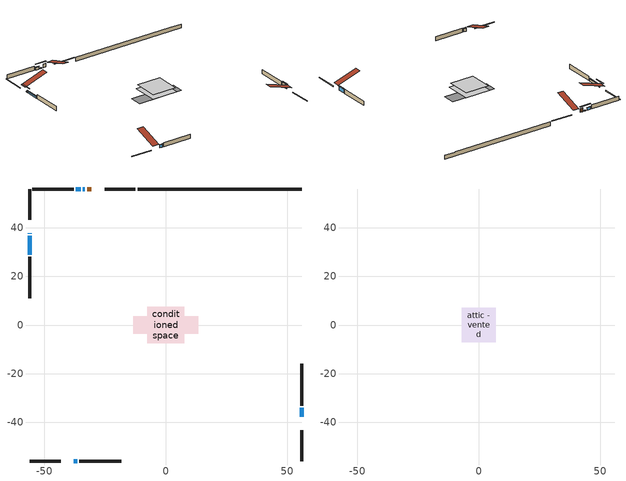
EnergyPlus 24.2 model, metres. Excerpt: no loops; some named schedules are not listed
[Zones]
conditioned space
 floor outside (Floor1 construction): -0.53,-0.53 -0.53,0.53 0.53,0.53 0.53,-0.53 z0.54
 floor adiabatic (AdiabaticFloorConstruction): -7.55,-7.55 -7.55,7.55 7.55,7.55 7.55,-7.55 z0.54
 floor foundation (Slab1 construction): -13.39,-3.53 -13.39,3.53 13.39,3.53 13.39,-3.53 z-1.78
 wall outside (RimJoist1 construction): -12.53,56.06 -25.22,56.06 / -56.06,-56.06 -43.38,-56.06 / -56.06,56.06 -56.06,43.38 / 56.06,-56.06 56.06,-43.38 z0.54:0.84
 wall outside (AdiabaticWallConstruction 1): -30.7,56.06 -32.41,56.06 z0.54:2.57
 wall outside (AdiabaticWallConstruction): 56.06,-37.89 56.06,-34.13 z0.54:3.02; -33.33,56.06 -34.16,56.06 z0.54:0.9; -56.06,37.9 -56.06,37.62 z0.54:0.91; -35.08,56.06 -37.07,56.06 z0.54:1.85; -37.9,-56.06 -36.49,-56.06 z0.54:2.39; -56.06,36.69 -56.06,29.04 z0.54:1.66
 wall outside (Wall1 construction): -38,56.06 -55.13,56.06 / -35.56,-56.06 -18.43,-56.06 / -56.06,28.11 -56.06,10.97 / 56.06,-33.2 56.06,-16.06 z0.54:2.98
 wall foundation (FoundationWall1 construction): -11.6,56.06,-1.78 -11.6,56.06,0.54 49.3,56.06,0.54 49.3,56.06,0.48 56.06,56.06,0.48 56.06,56.06,-1.78
 window (WindowConstruction): 56.06,-37.89 56.06,-34.13 z0.54:3.02
 window (WindowConstruction 4): -33.33,56.06 -34.16,56.06 z0.54:0.9
 window (WindowConstruction 5): -56.06,37.89 -56.06,37.62 z0.54:0.9
 window (WindowConstruction 1): -35.09,56.06 -37.07,56.06 z0.54:1.85
 window (WindowConstruction 2): -37.89,-56.06 -36.49,-56.06 z0.54:2.39
 window (WindowConstruction 3): -56.06,36.69 -56.06,29.04 z0.54:1.66
 door (Door): -30.7,56.06 -32.4,56.06 z0.54:2.57
 ceiling adiabatic (AdiabaticFloorConstruction): 7.55,-7.55 7.55,7.55 -7.55,7.55 -7.55,-7.55 z0.54
attic - vented
 floor to conditioned space (Floor2 construction Reversed): -7.06,-7.06 -7.06,7.06 7.06,7.06 7.06,-7.06 z2.98
 roof outside (Roof1 construction): -29.77,56.06,2.98 -29.77,42.31,7.56 -26.15,42.31,7.56 -26.15,56.06,2.98; -38.82,-56.06,2.98 -38.82,-42.31,7.56 -42.45,-42.31,7.56 -42.45,-56.06,2.98; -56.06,38.82,2.98 -42.31,38.82,7.56 -42.31,42.45,7.56 -56.06,42.45,2.98; 56.06,-38.82,2.98 42.31,-38.82,7.56 42.31,-42.45,7.56 56.06,-42.45,2.98
shading: 56.06,-33.93 56.06,-38.1 56.47,-38.1 56.47,-33.93 z3.23; -37.1,56.06 -30.39,56.06 -30.39,56.47 -37.1,56.47 z3.84; -56.06,34.68 -56.06,40.84 -56.47,40.84 -56.47,34.68 z3.84; -37.27,56.06 -34.88,56.06 -34.88,56.47 -37.27,56.47 z2.05; -36.29,-56.06 -38.1,-56.06 -38.1,-56.47 -36.29,-56.47 z2.59; -56.06,28.83 -56.06,36.89 -56.47,36.89 -56.47,28.83 z1.86
[Building]
Building 1: Terrain=Suburbs
[Site:Location]
Winnipeg Intl AP_MB: Latitude {deg}=49.91; Longitude {deg}=-97.24; Time Zone {hr}=-6; Elevation {m}=239; Keep Site Location Information=Yes
[Site:GroundTemperature:Shallow]
-2.46526, -5.11642, -5.32873, -4.07063, 0.979979, 6.00706, 10.3653, 13.1261, 13.3606, 11.1152, 6.8681, 1.99523
[Site:WaterMainsTemperature]
Calculation Method=Schedule; Temperature Schedule=mains temperature schedule
[Material] Roughness=Rough; Thermal Absorptance=0.9
Name | Thickness {m} | Conductivity {W/m-K} | Density {kg/m3} | Specific Heat {J/kg-K} | Solar Absorptance | Visible Absorptance
asphalt or fiberglass shingles | 0.00635 | 0.162714 | 1121.4 | 1465.45 | 0.84 | 0.84
ceiling loosefill ins | 0.338667 | 0.0480833 | 16.02 | 1046.75 | 0.7 | 0.7
ceiling stud and cavity | 0.1397 | 0.404776 | 65.682 | 1177.47 | 0.7 | 0.7
concrete 4.0 in. | 0.1016 | 1.803125 | 2242.8 | 837.4 | 0.7 | 0.7
concrete 8.0 in. | 0.2032 | 1.803125 | 2242.8 | 837.4 | 0.7 | 0.7
door material | 0.04445 | 0.0451087 | 512.64 | 1214.23 | 0.7 | 0.7
exterior vertical ins | 0.0460229 | 0.029427 | 32.04 | 1214.23 | 0.7 | 0.7
floor covering | 0.0127 | 0.0433444 | 54.468 | 1339.84 | 0.6 | 0.6
floor rigid ins; rim joist rigid ins; wall rigid ins | 0.051816 | 0.029427 | 32.04 | 1214.23 | 0.7 | 0.7
floor rigid ins 1; wall rigid ins 1 | 0.512978 | 0.029427 | 32.04 | 1214.23 | 0.7 | 0.7
floor stud and cavity | 0.1397 | 0.0852911 | 92.3553 | 1139.71 | 0.7 | 0.7
floor stud and cavity 1 | 0.1397 | 1.75129 | 37.0049 | 1207.88 | 0.7 | 0.7
furniture material conditioned space 1 | 0.1524 | 0.115458 | 640.8 | 1214.23 | 0.6 | 0.6
gypsum board | 0.0127 | 0.160291 | 801 | 837.4 | 0.6 | 0.6
gypsum board 1 | 0.0127 | 0.160291 | 801 | 837.4 | 0.7 | 0.7
osb sheathing 0.5 in. | 0.0127 | 0.115458 | 512.64 | 1214.23 | 0.7 | 0.7
osb sheathing 0.75 in. | 0.01905 | 0.115458 | 512.64 | 1214.23 | 0.7 | 0.7
osb sheathing 2.0 in. | 0.0508 | 0.115458 | 512.64 | 1214.23 | 0.7 | 0.7
rim joist stud and cavity | 0.0508 | 0.0402046 | 125.044 | 1163.47 | 0.6 | 0.6
wall stud and cavity | 0.1397 | 0.138462 | 139.0536 | 1170.24 | 0.7 | 0.7
wall stud and cavity 1 | 0.0889 | 0.380278 | 52.3479 | 1209.89 | 0.7 | 0.7
wall stud and cavity 2 | 0.0889 | 0.391764 | 83.0341 | 1211.67 | 0.7 | 0.7
wood siding | 0.0254 | 0.102417 | 544.68 | 1172.36 | 0.4 | 0.4
wood siding 1; wood siding 2; wood siding 3 | 0.0254 | 0.102417 | 544.68 | 1172.36 | 0.7 | 0.7
[WindowMaterial:SimpleGlazingSystem]
Name | U-Factor {W/m2-K} | Solar Heat Gain Coefficient
WindowMaterial | 1.65173 | 0.59
WindowMaterial 1 | 1.8181 | 0.56
WindowMaterial 2 | 1.71703 | 0.58
WindowMaterial 3 | 1.8726 | 0.54
WindowMaterial 4 | 3.250655 | 0.43
[Construction]
AdiabaticFloorConstruction: floor stud and cavity 1, floor rigid ins 1, osb sheathing 0.75 in., floor covering
AdiabaticWallConstruction: wood siding 2, wall rigid ins 1, wall stud and cavity 1, gypsum board
AdiabaticWallConstruction 1: wood siding 3, wall rigid ins 1, wall stud and cavity 1, gypsum board
Door: door material
Floor1 construction: floor stud and cavity, floor rigid ins, osb sheathing 0.75 in., floor covering
Floor2 construction Reversed: gypsum board, ceiling stud and cavity, ceiling loosefill ins
FoundationWall1 construction: concrete 8.0 in., gypsum board 1
furniture construction conditioned space 1: furniture material conditioned space 1
PartitionWallConstruction: gypsum board, wall stud and cavity 2, gypsum board
RimJoist1 construction: wood siding 1, rim joist rigid ins, osb sheathing 2.0 in., rim joist stud and cavity
Roof1 construction: asphalt or fiberglass shingles
Slab1 construction: concrete 4.0 in.
Wall1 construction: wood siding, wall rigid ins, osb sheathing 0.5 in., wall stud and cavity, gypsum board
WindowConstruction: WindowMaterial
WindowConstruction 1: WindowMaterial 1
WindowConstruction 2: WindowMaterial 2
WindowConstruction 3: WindowMaterial 3
WindowConstruction 4; WindowConstruction 5: WindowMaterial 4
[Zone] Multiplier=1; Part of Total Floor Area=Yes
Name | Volume {m3}
attic - vented | 148.367
conditioned space | 1042.2
[Space]
Name | Zone | Volume {m3}
attic - vented 1 | attic - vented | 148.367
conditioned space 1 | conditioned space | 1042.2
[ZoneInfiltration:EffectiveLeakageArea]
infil attic - vented 1: Zone or Space=attic - vented 1; Schedule=Always On Discrete; Effective Air Leakage Area {cm2}=6645.67; Stack Coefficient=0.000318781; Wind Coefficient=1.20633e-05
[ZoneMixing]
whole house fan mix: Zone or Space=attic - vented; Schedule=Always On Continuous; Design Flow Rate Calculation Method=Flow/Zone; Design Flow Rate {m3/s}=0; Source Zone or Space=conditioned space
[SurfaceProperty:ExposedFoundationPerimeter]
Slab1: Exposed Perimeter Calculation Method=TotalExposedPerimeter; Total Exposed Perimeter {m}=67.665
[InternalMass] Zone or ZoneList=conditioned space; Space or SpaceList=conditioned space 1
Name | Construction | Surface Area {m2}
furniture mass conditioned space 1 | furniture construction conditioned space 1 | 167.188
partition wall mass | PartitionWallConstruction | 417.971
[Lights]
interior lighting: Zone or ZoneList or Space or SpaceList=conditioned space 1; Schedule=interior lighting schedule; Design Level Calculation Method=LightingLevel; Lighting Level {W}=343.2; Return Air Fraction=0; Fraction Radiant=0.6; Fraction Visible=0.2; Fraction Replaceable=1
[People]
occupants: Zone or ZoneList or Space or SpaceList=conditioned space 1; Number of People Schedule=occupants schedule; Number of People Calculation Method=People; Number of People=3; Fraction Radiant=0.314171; Sensible Heat Fraction=0.56303; Activity Level Schedule=occupants activity schedule; Carbon Dioxide Generation Rate {m3/s-W}=0; Enable ASHRAE 55 Comfort Warnings=No; Mean Radiant Temperature Calculation Type=EnclosureAveraged
[ElectricEquipment] Zone or ZoneList or Space or SpaceList=conditioned space 1; Design Level Calculation Method=EquipmentLevel
Name | Schedule | Design Level {W} | Fraction Latent | Fraction Radiant | Fraction Lost
clothes dryer | clothes dryer schedule | 140.772 | 0.015 | 0.081 | 0.85
clothes washer | clothes washer schedule | 32.1985 | 0.03 | 0.162 | 0.7
cooking range | cooking range schedule | 215.147 | 0.08 | 0.432 | 0.2
dishwasher | dishwasher schedule | 66.8632 | 0.3 | 0.18 | 0.4
fridge | fridge schedule | 72.9452 | 0 | 0.6 | 0
mech vent house fan | mech vent house fan schedule | 21.2 | 0 | 0 | 1
mech vent house fan cfis | mech vent house fan cfis schedule | 0 | 0 | 0 | 0
misc plug loads | misc plug loads schedule | 494.7 | 0.045 | 0.513 | 0.1
whole house fan | Always On Discrete | 0 | 0 | 0 | 1
[OtherEquipment] Zone or ZoneList or Space or SpaceList=conditioned space 1; Design Level Calculation Method=EquipmentLevel
Name | Fuel Type | Schedule | Design Level {W} | Fraction Latent | Fraction Radiant | Fraction Lost
clothes dryer 1 | Electricity | clothes dryer schedule | 0 | 0.015 | 0.081 | 0.85
cooking range 1 | Electricity | cooking range schedule | 0 | 0.08 | 0.432 | 0.2
general water use latent | None | general water use schedule | 62.594 | 1 | 0 | 0
general water use sensible | None | general water use schedule | -61.6891 | 0 | 0.6 | 0
mech vent house fan latent load | None | Always On Discrete | 0 | 1 | 0 | 0
mech vent house fan sensible load | None | Always On Discrete | 0 | 0 | 0 | 0
water heater energy adjustment1 | NaturalGas | Always On Discrete | 0.01 | 0 | 0 | 1
[ZoneInfiltration:DesignFlowRate] Zone or ZoneList or Space or SpaceList=conditioned space 1; Schedule=Always On Discrete; Design Flow Rate Calculation Method=Flow/Zone; Design Flow Rate {m3/s}=0
infil flow; natural vent flow; whole house fan flow
[AvailabilityManager:Scheduled]
central ac and furnace airloop Availability Manager: Schedule=Always On Discrete
[Foundation:Kiva]
Foundation Kiva 1: Initial Indoor Air Temperature {C}=21; Wall Height Above Grade {m}=0.539984; Wall Depth Below Slab {m}=0.2032; Custom Block Material Name 1=exterior vertical ins; Custom Block Depth 1 {m}=2.31999; Custom Block X Position 1 {m}=0.2159; Custom Block Z Position 1 {m}=0
[Foundation:Kiva:Settings]
Soil Conductivity {W/m-K}=0.849921; Soil Density {kg/m3}=1842.3; Soil Specific Heat {J/kg-K}=418.7; Ground Solar Absorptivity=0.9; Ground Thermal Absorptivity=0.9; Ground Surface Roughness {m}=0.03; Far-Field Width {m}=40; Deep-Ground Boundary Condition=ZeroFlux; Deep-Ground Depth {m}=40; Minimum Cell Dimension {m}=0.2; Maximum Cell Growth Coefficient=3; Simulation Timestep=Timestep
[Exterior:Lights]
exterior lighting: Schedule=exterior lighting schedule; Design Level {W}=75.6
[EnergyManagementSystem:GlobalVariable]
central_ac_and_furnace_airloop_Fan_RTF
infil_program_Qfan
infil_program_Qinf
natural_vent_program_Qnv
natural_vent_program_Qwhf
[EnergyManagementSystem:Sensor]
Name | Output:Variable or Output:Meter Index Key | Output:Variable or Output:Meter
airflow_gain | infil flow | Infiltration Sensible Heat Gain Energy
airflow_gain_1 | natural vent flow | Infiltration Sensible Heat Gain Energy
airflow_gain_2 | whole house fan flow | Infiltration Sensible Heat Gain Energy
airflow_loss | infil flow | Infiltration Sensible Heat Loss Energy
airflow_loss_1 | natural vent flow | Infiltration Sensible Heat Loss Energy
airflow_loss_2 | whole house fan flow | Infiltration Sensible Heat Loss Energy
clg_load_cond |  | Cooling:EnergyTransfer:Zone:CONDITIONED SPACE
clg_sp_s; clg_sp_s_1 | cooling setpoint | Schedule Value
clothes_dryer_exhaust_0_sch_s | clothes dryer exhaust 0 schedule | Schedule Value
cool_season | cooling season schedule | Schedule Value
htg_load_cond |  | Heating:EnergyTransfer:Zone:CONDITIONED SPACE
htg_sp_s; htg_sp_s_1 | heating setpoint | Schedule Value
ig_ee_conv | clothes dryer | Electric Equipment Convective Heating Energy
ig_ee_conv_2 | cooking range | Electric Equipment Convective Heating Energy
ig_ee_conv_4 | fridge | Electric Equipment Convective Heating Energy
ig_ee_conv_5 | misc plug loads | Electric Equipment Convective Heating Energy
ig_ee_conv_6 | whole house fan | Electric Equipment Convective Heating Energy
ig_ee_rad | clothes dryer | Electric Equipment Radiant Heating Energy
ig_ee_rad_2 | cooking range | Electric Equipment Radiant Heating Energy
ig_ee_rad_4 | fridge | Electric Equipment Radiant Heating Energy
ig_ee_rad_5 | misc plug loads | Electric Equipment Radiant Heating Energy
ig_ee_rad_6 | whole house fan | Electric Equipment Radiant Heating Energy
ig_lgt_conv | interior lighting | Lights Convective Heating Energy
ig_lgt_rad | interior lighting | Lights Radiant Heating Energy
ig_lgt_vis | interior lighting | Lights Visible Radiation Heating Energy
ig_oe_conv | clothes dryer 1 | Other Equipment Convective Heating Energy
ig_oe_conv_1 | cooking range 1 | Other Equipment Convective Heating Energy
ig_oe_conv_2 | general water use latent | Other Equipment Convective Heating Energy
ig_oe_conv_3 | general water use sensible | Other Equipment Convective Heating Energy
ig_oe_conv_4 | water heater energy adjustment1 | Other Equipment Convective Heating Energy
ig_oe_rad | clothes dryer 1 | Other Equipment Radiant Heating Energy
ig_oe_rad_1 | cooking range 1 | Other Equipment Radiant Heating Energy
ig_oe_rad_2 | general water use latent | Other Equipment Radiant Heating Energy
ig_oe_rad_3 | general water use sensible | Other Equipment Radiant Heating Energy
ig_oe_rad_4 | water heater energy adjustment1 | Other Equipment Radiant Heating Energy
ig_ppl_conv | occupants | People Convective Heating Energy
ig_ppl_rad | occupants | People Radiant Heating Energy
im_conv | furniture mass conditioned space 1 | Surface Inside Face Convection Heat Gain Energy
im_conv_1 | partition wall mass | Surface Inside Face Convection Heat Gain Energy
im_ig | furniture mass conditioned space 1 | Surface Inside Face Internal Gains Radiation Heat Gain Energy
im_ig_1 | partition wall mass | Surface Inside Face Internal Gains Radiation Heat Gain Energy
im_lgt | furniture mass conditioned space 1 | Surface Inside Face Lights Radiation Heat Gain Energy
im_lgt_1 | partition wall mass | Surface Inside Face Lights Radiation Heat Gain Energy
im_sol | furniture mass conditioned space 1 | Surface Inside Face Solar Radiation Heat Gain Energy
im_sol_1 | partition wall mass | Surface Inside Face Solar Radiation Heat Gain Energy
im_surf | furniture mass conditioned space 1 | Surface Inside Face Net Surface Thermal Radiation Heat Gain Energy
im_surf_1 | partition wall mass | Surface Inside Face Net Surface Thermal Radiation Heat Gain Energy
mv_conv | mech vent house fan | Electric Equipment Convective Heating Energy
mv_conv_1 | mech vent house fan cfis | Electric Equipment Convective Heating Energy
mv_conv_2 | mech vent house fan latent load | Other Equipment Convective Heating Energy
mv_conv_3 | mech vent house fan sensible load | Other Equipment Convective Heating Energy
mv_rad | mech vent house fan | Electric Equipment Radiant Heating Energy
mv_rad_1 | mech vent house fan cfis | Electric Equipment Radiant Heating Energy
mv_rad_2 | mech vent house fan latent load | Other Equipment Radiant Heating Energy
mv_rad_3 | mech vent house fan sensible load | Other Equipment Radiant Heating Energy
natural_vent_s | natural vent schedule | Schedule Value
out_pb_s |  | Site Outdoor Air Barometric Pressure
out_wt_s |  | Site Outdoor Air Humidity Ratio
site_vw_s |  | Site Wind Speed
ss_back_out | Window1 | Surface Window Shortwave from Zone Back Out Window Heat Transfer Rate
ss_back_out_1 | Window15 | Surface Window Shortwave from Zone Back Out Window Heat Transfer Rate
ss_back_out_2 | Window18 | Surface Window Shortwave from Zone Back Out Window Heat Transfer Rate
ss_back_out_3 | Window3 | Surface Window Shortwave from Zone Back Out Window Heat Transfer Rate
ss_back_out_4 | Window5 | Surface Window Shortwave from Zone Back Out Window Heat Transfer Rate
ss_back_out_5 | Window6 | Surface Window Shortwave from Zone Back Out Window Heat Transfer Rate
ss_conv | Door1 | Surface Inside Face Convection Heat Gain Energy
ss_conv_1 | Window1 | Surface Inside Face Convection Heat Gain Energy
ss_conv_2 | Window15 | Surface Inside Face Convection Heat Gain Energy
ss_conv_3 | Window18 | Surface Inside Face Convection Heat Gain Energy
ss_conv_4 | Window3 | Surface Inside Face Convection Heat Gain Energy
ss_conv_5 | Window5 | Surface Inside Face Convection Heat Gain Energy
ss_conv_6 | Window6 | Surface Inside Face Convection Heat Gain Energy
ss_ig | Door1 | Surface Inside Face Internal Gains Radiation Heat Gain Energy
ss_ig_1 | Window1 | Surface Inside Face Internal Gains Radiation Heat Gain Energy
ss_ig_2 | Window15 | Surface Inside Face Internal Gains Radiation Heat Gain Energy
ss_ig_3 | Window18 | Surface Inside Face Internal Gains Radiation Heat Gain Energy
ss_ig_4 | Window3 | Surface Inside Face Internal Gains Radiation Heat Gain Energy
ss_ig_5 | Window5 | Surface Inside Face Internal Gains Radiation Heat Gain Energy
ss_ig_6 | Window6 | Surface Inside Face Internal Gains Radiation Heat Gain Energy
ss_lgt | Door1 | Surface Inside Face Lights Radiation Heat Gain Energy
ss_sol | Door1 | Surface Inside Face Solar Radiation Heat Gain Energy
ss_surf | Door1 | Surface Inside Face Net Surface Thermal Radiation Heat Gain Energy
ss_surf_1 | Window1 | Surface Inside Face Net Surface Thermal Radiation Heat Gain Energy
ss_surf_2 | Window15 | Surface Inside Face Net Surface Thermal Radiation Heat Gain Energy
ss_surf_3 | Window18 | Surface Inside Face Net Surface Thermal Radiation Heat Gain Energy
ss_surf_4 | Window3 | Surface Inside Face Net Surface Thermal Radiation Heat Gain Energy
ss_surf_5 | Window5 | Surface Inside Face Net Surface Thermal Radiation Heat Gain Energy
ss_surf_6 | Window6 | Surface Inside Face Net Surface Thermal Radiation Heat Gain Energy
ss_trans_in | Window1 | Surface Window Transmitted Solar Radiation Rate
ss_trans_in_1 | Window15 | Surface Window Transmitted Solar Radiation Rate
ss_trans_in_2 | Window18 | Surface Window Transmitted Solar Radiation Rate
ss_trans_in_3 | Window3 | Surface Window Transmitted Solar Radiation Rate
ss_trans_in_4 | Window5 | Surface Window Transmitted Solar Radiation Rate
ss_trans_in_5 | Window6 | Surface Window Transmitted Solar Radiation Rate
ss_trans_out | Window1 | Surface Inside Face Initial Transmitted Diffuse Transmitted Out Window Solar Radiation Rate
ss_trans_out_1 | Window15 | Surface Inside Face Initial Transmitted Diffuse Transmitted Out Window Solar Radiation Rate
ss_trans_out_2 | Window18 | Surface Inside Face Initial Transmitted Diffuse Transmitted Out Window Solar Radiation Rate
ss_trans_out_3 | Window3 | Surface Inside Face Initial Transmitted Diffuse Transmitted Out Window Solar Radiation Rate
ss_trans_out_4 | Window5 | Surface Inside Face Initial Transmitted Diffuse Transmitted Out Window Solar Radiation Rate
ss_trans_out_5 | Window6 | Surface Inside Face Initial Transmitted Diffuse Transmitted Out Window Solar Radiation Rate
s_conv | Floor1 | Surface Inside Face Convection Heat Gain Energy
s_conv_1 | Floor2 | Surface Inside Face Convection Heat Gain Energy
s_conv_10 | Wall1:0 | Surface Inside Face Convection Heat Gain Energy
s_conv_11 | Wall1:180 | Surface Inside Face Convection Heat Gain Energy
s_conv_12 | Wall1:270 | Surface Inside Face Convection Heat Gain Energy
s_conv_13 | Wall1:90 | Surface Inside Face Convection Heat Gain Energy
s_conv_2 | FoundationWall1 | Surface Inside Face Convection Heat Gain Energy
s_conv_3 | inferred conditioned ceiling | Surface Inside Face Convection Heat Gain Energy
s_conv_4 | inferred conditioned floor | Surface Inside Face Convection Heat Gain Energy
s_conv_5 | RimJoist1:0 | Surface Inside Face Convection Heat Gain Energy
s_conv_6 | RimJoist1:180 | Surface Inside Face Convection Heat Gain Energy
s_conv_7 | RimJoist1:270 | Surface Inside Face Convection Heat Gain Energy
s_conv_8 | RimJoist1:90 | Surface Inside Face Convection Heat Gain Energy
s_conv_9 | Slab1 | Surface Inside Face Convection Heat Gain Energy
s_ig | Floor1 | Surface Inside Face Internal Gains Radiation Heat Gain Energy
s_ig_1 | Floor2 | Surface Inside Face Internal Gains Radiation Heat Gain Energy
s_ig_10 | Wall1:0 | Surface Inside Face Internal Gains Radiation Heat Gain Energy
s_ig_11 | Wall1:180 | Surface Inside Face Internal Gains Radiation Heat Gain Energy
s_ig_12 | Wall1:270 | Surface Inside Face Internal Gains Radiation Heat Gain Energy
s_ig_13 | Wall1:90 | Surface Inside Face Internal Gains Radiation Heat Gain Energy
s_ig_2 | FoundationWall1 | Surface Inside Face Internal Gains Radiation Heat Gain Energy
s_ig_3 | inferred conditioned ceiling | Surface Inside Face Internal Gains Radiation Heat Gain Energy
s_ig_4 | inferred conditioned floor | Surface Inside Face Internal Gains Radiation Heat Gain Energy
s_ig_5 | RimJoist1:0 | Surface Inside Face Internal Gains Radiation Heat Gain Energy
s_ig_6 | RimJoist1:180 | Surface Inside Face Internal Gains Radiation Heat Gain Energy
s_ig_7 | RimJoist1:270 | Surface Inside Face Internal Gains Radiation Heat Gain Energy
s_ig_8 | RimJoist1:90 | Surface Inside Face Internal Gains Radiation Heat Gain Energy
s_ig_9 | Slab1 | Surface Inside Face Internal Gains Radiation Heat Gain Energy
s_lgt | Floor1 | Surface Inside Face Lights Radiation Heat Gain Energy
s_lgt_1 | Floor2 | Surface Inside Face Lights Radiation Heat Gain Energy
s_lgt_10 | Wall1:0 | Surface Inside Face Lights Radiation Heat Gain Energy
s_lgt_11 | Wall1:180 | Surface Inside Face Lights Radiation Heat Gain Energy
s_lgt_12 | Wall1:270 | Surface Inside Face Lights Radiation Heat Gain Energy
s_lgt_13 | Wall1:90 | Surface Inside Face Lights Radiation Heat Gain Energy
s_lgt_2 | FoundationWall1 | Surface Inside Face Lights Radiation Heat Gain Energy
s_lgt_3 | inferred conditioned ceiling | Surface Inside Face Lights Radiation Heat Gain Energy
s_lgt_4 | inferred conditioned floor | Surface Inside Face Lights Radiation Heat Gain Energy
s_lgt_5 | RimJoist1:0 | Surface Inside Face Lights Radiation Heat Gain Energy
s_lgt_6 | RimJoist1:180 | Surface Inside Face Lights Radiation Heat Gain Energy
s_lgt_7 | RimJoist1:270 | Surface Inside Face Lights Radiation Heat Gain Energy
s_lgt_8 | RimJoist1:90 | Surface Inside Face Lights Radiation Heat Gain Energy
s_lgt_9 | Slab1 | Surface Inside Face Lights Radiation Heat Gain Energy
s_sol | Floor1 | Surface Inside Face Solar Radiation Heat Gain Energy
s_sol_1 | Floor2 | Surface Inside Face Solar Radiation Heat Gain Energy
s_sol_10 | Wall1:0 | Surface Inside Face Solar Radiation Heat Gain Energy
s_sol_11 | Wall1:180 | Surface Inside Face Solar Radiation Heat Gain Energy
s_sol_12 | Wall1:270 | Surface Inside Face Solar Radiation Heat Gain Energy
s_sol_13 | Wall1:90 | Surface Inside Face Solar Radiation Heat Gain Energy
s_sol_2 | FoundationWall1 | Surface Inside Face Solar Radiation Heat Gain Energy
s_sol_3 | inferred conditioned ceiling | Surface Inside Face Solar Radiation Heat Gain Energy
s_sol_4 | inferred conditioned floor | Surface Inside Face Solar Radiation Heat Gain Energy
s_sol_5 | RimJoist1:0 | Surface Inside Face Solar Radiation Heat Gain Energy
s_sol_6 | RimJoist1:180 | Surface Inside Face Solar Radiation Heat Gain Energy
s_sol_7 | RimJoist1:270 | Surface Inside Face Solar Radiation Heat Gain Energy
s_sol_8 | RimJoist1:90 | Surface Inside Face Solar Radiation Heat Gain Energy
s_sol_9 | Slab1 | Surface Inside Face Solar Radiation Heat Gain Energy
s_surf | Floor1 | Surface Inside Face Net Surface Thermal Radiation Heat Gain Energy
s_surf_1 | Floor2 | Surface Inside Face Net Surface Thermal Radiation Heat Gain Energy
s_surf_10 | Wall1:0 | Surface Inside Face Net Surface Thermal Radiation Heat Gain Energy
s_surf_11 | Wall1:180 | Surface Inside Face Net Surface Thermal Radiation Heat Gain Energy
s_surf_12 | Wall1:270 | Surface Inside Face Net Surface Thermal Radiation Heat Gain Energy
s_surf_13 | Wall1:90 | Surface Inside Face Net Surface Thermal Radiation Heat Gain Energy
s_surf_2 | FoundationWall1 | Surface Inside Face Net Surface Thermal Radiation Heat Gain Energy
s_surf_3 | inferred conditioned ceiling | Surface Inside Face Net Surface Thermal Radiation Heat Gain Energy
s_surf_4 | inferred conditioned floor | Surface Inside Face Net Surface Thermal Radiation Heat Gain Energy
s_surf_5 | RimJoist1:0 | Surface Inside Face Net Surface Thermal Radiation Heat Gain Energy
s_surf_6 | RimJoist1:180 | Surface Inside Face Net Surface Thermal Radiation Heat Gain Energy
s_surf_7 | RimJoist1:270 | Surface Inside Face Net Surface Thermal Radiation Heat Gain Energy
s_surf_8 | RimJoist1:90 | Surface Inside Face Net Surface Thermal Radiation Heat Gain Energy
s_surf_9 | Slab1 | Surface Inside Face Net Surface Thermal Radiation Heat Gain Energy
[EnergyManagementSystem:Actuator]
Name | Actuated Component Unique | Actuated Component Type | Actuated Component Control Type
fridge_schedule_act | fridge schedule | Schedule:Constant | Schedule Value
infil_flow_act | infil flow | Zone Infiltration | Air Exchange Flow Rate
mech_vent_house_fan_cfis_act | mech vent house fan cfis | ElectricEquipment | Electricity Rate
mech_vent_house_fan_latent_load_act | mech vent house fan latent load | OtherEquipment | Power Level
mech_vent_house_fan_sensible_load_act | mech vent house fan sensible load | OtherEquipment | Power Level
natural_vent_flow_act | natural vent flow | Zone Infiltration | Air Exchange Flow Rate
water_heater_ec_adj_act | water heater energy adjustment1 | OtherEquipment | Power Level
whole_house_fan_act | whole house fan | ElectricEquipment | Electricity Rate
whole_house_fan_flow_act | whole house fan flow | Zone Infiltration | Air Exchange Flow Rate
whole_house_fan_mix_act | whole house fan mix | ZoneMixing | Air Exchange Flow Rate
